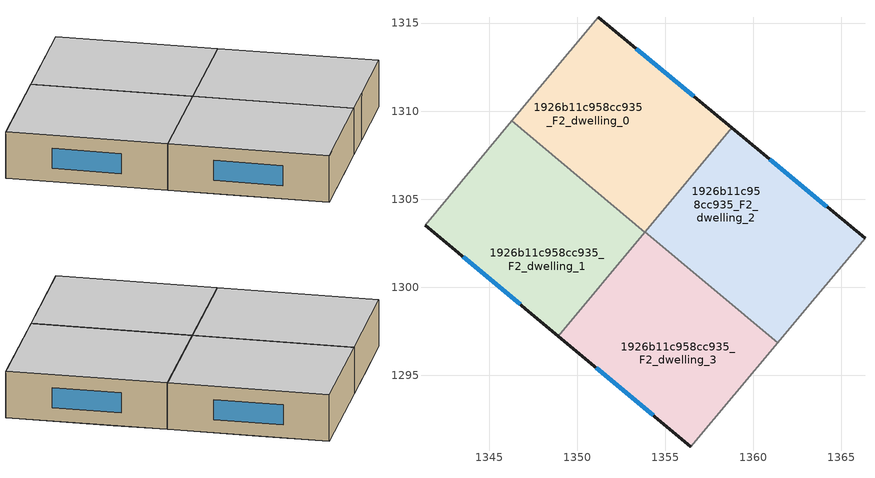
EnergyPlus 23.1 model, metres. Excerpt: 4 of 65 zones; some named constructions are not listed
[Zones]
1926b11c958cc935_F2_dwelling_0
 floor to 1926b11c958cc935_F1_dwelling_0 (EU_floor_Construction): 1354.5,1312.59 1353.18,1304.33 1352.23,1304.48 1346.28,1309.44 1351.18,1315.33 z6
 floor to 1926b11c958cc935_F1_dwelling_2 (EU_floor_Construction): 1358.77,1309.05 1353.85,1303.15 1353.84,1303.14 1353.09,1303.77 1354.5,1312.59 z6
 floor to 1926b11c958cc935_F1_dwelling_1 (EU_floor_Construction): 1353.18,1304.33 1353.09,1303.77 1352.23,1304.48 z6
 wall outside (EU_wall_Construction): 1358.77,1309.05 1351.18,1315.33 z6:9
 wall to 1926b11c958cc935_F2_dwelling_1 (EU_wall_Construction): 1346.28,1309.44 1353.84,1303.14 z6:9
 wall adiabatic (EU_wall_Construction): 1351.18,1315.33 1346.28,1309.44 z6:9
 wall to 1926b11c958cc935_F2_dwelling_2 (EU_wall_Construction): 1353.85,1303.15 1358.77,1309.05 z6:9
 wall to 1926b11c958cc935_F2_dwelling_3 (EU_wall_Construction): 1353.84,1303.14 1353.85,1303.15 z6:9
 window (EU_Window_Construction): 1356.61,1310.85 1353.35,1313.54 z6.86:8.14
 ceiling to 1926b11c958cc935_F3_dwelling_0 (EU_floor_Construction): 1353.84,1303.14 1358.77,1309.05 1351.18,1315.33 1346.28,1309.44 z9
1926b11c958cc935_F2_dwelling_1
 floor to 1926b11c958cc935_F1_dwelling_1 (EU_floor_Construction): 1352.23,1304.48 1353.09,1303.77 1352.78,1301.87 1348.92,1297.23 1341.36,1303.53 1343.34,1305.91 z6
 floor to 1926b11c958cc935_F1_dwelling_0 (EU_floor_Construction): 1352.23,1304.48 1343.34,1305.91 1346.28,1309.44 z6
 floor to 1926b11c958cc935_F1_dwelling_2 (EU_floor_Construction): 1353.84,1303.14 1352.78,1301.87 1353.09,1303.77 z6
 wall outside (EU_wall_Construction): 1341.36,1303.53 1348.92,1297.23 z6:9
 wall adiabatic (EU_wall_Construction): 1346.28,1309.44 1341.36,1303.53 z6:9
 wall to 1926b11c958cc935_F2_dwelling_3 (EU_wall_Construction): 1348.92,1297.23 1353.84,1303.14 z6:9
 window (EU_Window_Construction): 1343.52,1301.73 1346.76,1299.03 z6.86:8.14
 ceiling to 1926b11c958cc935_F3_dwelling_1 (EU_floor_Construction): 1348.92,1297.23 1353.84,1303.14 1346.28,1309.44 1341.36,1303.53 z9
1926b11c958cc935_F2_dwelling_2
 floor to 1926b11c958cc935_F1_dwelling_2 (EU_floor_Construction): 1361.31,1306.96 1360.24,1300.33 1356.51,1300.93 1353.85,1303.15 1358.77,1309.05 z6
 floor to 1926b11c958cc935_F1_dwelling_4 (EU_floor_Construction): 1366.34,1302.79 1361.4,1296.86 1359.89,1298.12 1361.31,1306.96 z6
 floor to 1926b11c958cc935_F1_dwelling_3 (EU_floor_Construction): 1360.24,1300.33 1359.89,1298.12 1356.51,1300.93 z6
 wall outside (EU_wall_Construction): 1366.34,1302.79 1358.77,1309.05 z6:9
 wall to 1926b11c958cc935_F2_dwelling_3 (EU_wall_Construction): 1353.85,1303.15 1361.4,1296.86 z6:9
 wall to 1926b11c958cc935_F2_dwelling_4 (EU_wall_Construction): 1362.92,1298.69 1366.34,1302.79 z6:9
 wall to 1926b11c958cc935_F2_dwelling_5 (EU_wall_Construction): 1361.4,1296.86 1362.92,1298.69 z6:9
 window (EU_Window_Construction): 1364.18,1304.58 1360.94,1307.26 z6.86:8.14
 ceiling to 1926b11c958cc935_F3_dwelling_2 (EU_floor_Construction): 1361.4,1296.86 1366.34,1302.79 1358.77,1309.05 1353.85,1303.15 z9
1926b11c958cc935_F2_dwelling_3
 floor to 1926b11c958cc935_F1_dwelling_3 (EU_floor_Construction): 1359.89,1298.12 1359.28,1294.32 1356.46,1290.94 1351.67,1294.94 1352.73,1301.54 1356.51,1300.93 z6
 floor to 1926b11c958cc935_F1_dwelling_5 (EU_floor_Construction): 1360.47,1295.75 1359.28,1294.32 1359.53,1295.9 z6
 floor to 1926b11c958cc935_F1_dwelling_4 (EU_floor_Construction): 1361.4,1296.86 1360.47,1295.75 1359.53,1295.9 1359.89,1298.12 z6
 floor to 1926b11c958cc935_F1_dwelling_2 (EU_floor_Construction): 1356.51,1300.93 1352.73,1301.54 1352.78,1301.87 1353.84,1303.14 1353.85,1303.15 z6
 floor adiabatic (EU_floor_Construction): 1353.85,1303.15 1353.84,1303.14 1352.78,1301.87 1351.67,1294.94 1348.92,1297.23 z6
 wall outside (EU_wall_Construction): 1348.92,1297.23 1356.46,1290.94 z6:9
 wall to 1926b11c958cc935_F2_dwelling_5 (EU_wall_Construction): 1356.46,1290.94 1361.4,1296.86 z6:9
 window (EU_Window_Construction): 1351.07,1295.44 1354.31,1292.74 z6.86:8.14
 ceiling to 1926b11c958cc935_F3_dwelling_3 (EU_floor_Construction): 1356.46,1290.94 1361.4,1296.86 1353.85,1303.15 1348.92,1297.23 z9
[SCHEDULE:FILE] Column Number=1; Rows to Skip at Top=0; Number of Hours of Data=8760; Column Separator=Comma; Interpolate to Timestep=No; Minutes per Item=60; Adjust Schedule for Daylight Savings=Yes
Name | File
EU_Step8_GainSchedule_1926b11c958cc935_F2_dwelling_2_f000 | ../../schedules/1926b11c958cc935/1926b11c958cc935_F2_dwelling_2_f000_gain.csv
EU_Step8_GainSchedule_1926b11c958cc935_F2_dwelling_3_f000 | ../../schedules/1926b11c958cc935/1926b11c958cc935_F2_dwelling_3_f000_gain.csv
EU_Step8_GainSchedule_1926b11c958cc935_F2_dwelling_4_f000 | ../../schedules/1926b11c958cc935/1926b11c958cc935_F2_dwelling_4_f000_gain.csv
EU_Step8_GainSchedule_1926b11c958cc935_F2_dwelling_5_f000 | ../../schedules/1926b11c958cc935/1926b11c958cc935_F2_dwelling_5_f000_gain.csv
EU_Step8_GainSchedule_1926b11c958cc935_F2_dwelling_6_f000 | ../../schedules/1926b11c958cc935/1926b11c958cc935_F2_dwelling_6_f000_gain.csv
EU_Step8_GainSchedule_1926b11c958cc935_F2_dwelling_7_f000 | ../../schedules/1926b11c958cc935/1926b11c958cc935_F2_dwelling_7_f000_gain.csv
EU_Step8_GainSchedule_1926b11c958cc935_F2_dwelling_8_f000 | ../../schedules/1926b11c958cc935/1926b11c958cc935_F2_dwelling_8_f000_gain.csv
